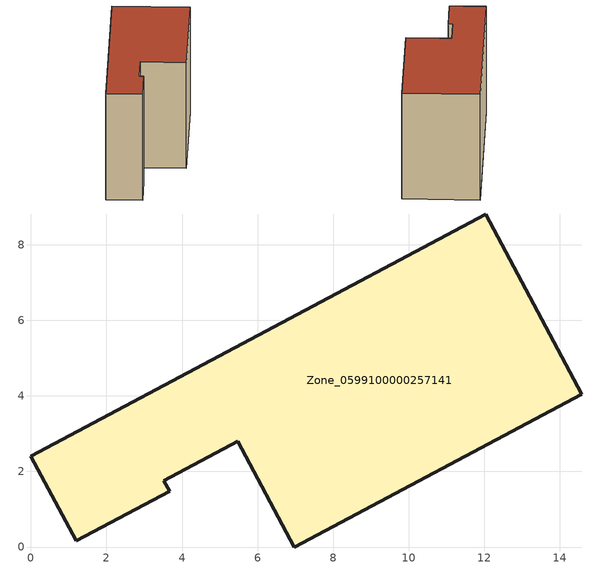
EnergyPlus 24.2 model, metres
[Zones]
Zone_0599100000257141
 floor ground (C_G): 12.04,8.82 14.58,4.05 6.97,0 5.48,2.8 3.52,1.76 3.67,1.48 1.2,0.16 0,2.4 z0
 wall outside (C_F): 1.2,0.16 3.67,1.48 3.52,1.76 5.48,2.8 6.97,0 14.58,4.05 12.04,8.82 0,2.4 1.2,0.16 z0:8.15
 roof outside (C_R): 12.04,8.82 0,2.4 1.2,0.16 3.67,1.48 3.52,1.76 5.48,2.8 6.97,0 14.58,4.05 z8.15
[BUILDING]
Pand.0599100000257141: North Axis=0; Terrain=City; Loads Convergence Tolerance Value=0.04; Temperature Convergence Tolerance Value=0.4; Solar Distribution=FullExterior; Maximum Number of Warmup Days=25; Minimum Number of Warmup Days=1
[Site:Location]
Rotterdam.The.Hague.AP_ZH_NLD Design_Conditions: Latitude=51.96; Longitude=4.45; Time Zone=1; Elevation=-4.5
[SITE:GROUNDTEMPERATURE:BUILDINGSURFACE]
18, 18, 18, 18, 18, 18, 18, 18, 18, 18, 18, 18
[MATERIAL] Thermal Absorptance=0.9; Solar Absorptance=0.7; Visible Absorptance=0.7
Name | Roughness | Thickness | Conductivity | Density | Specific Heat
G.TI.1975-1991 | MediumSmooth | 0.15 | 0.288461 | 540 | 1210
F.TI.1975-1991 | Rough | 0.3 | 0.230769 | 1920 | 840
R.TI.1975-1991 | MediumRough | 0.2 | 0.153846 | 1500 | 1000
[CONSTRUCTION]
C_G: G.TI.1975-1991
C_F: F.TI.1975-1991
C_R: R.TI.1975-1991
[ZONE]
Zone_0599100000257141: Type=1; Multiplier=1; Ceiling Height=Autocalculate; Volume=Autocalculate; Floor Area=autocalculate; Part of Total Floor Area=Yes
[ZONEINFILTRATION:DESIGNFLOWRATE]
Infil_Zone_0599100000257141: Zone or ZoneList or Space or SpaceList=Zone_0599100000257141; Schedule=AlwaysOn; Design Flow Rate Calculation Method=Flow/Area; Flow Rate per Floor Area=0.003; Constant Term Coefficient=1; Temperature Term Coefficient=0; Velocity Term Coefficient=0; Velocity Squared Term Coefficient=0
[HVACTEMPLATE:ZONE:IDEALLOADSAIRSYSTEM]
Zone_0599100000257141: Maximum Heating Supply Air Temperature=50; Minimum Cooling Supply Air Temperature=13; Maximum Heating Supply Air Humidity Ratio=0.0156; Minimum Cooling Supply Air Humidity Ratio=0.0077; Heating Limit=NoLimit; Cooling Limit=NoLimit; Dehumidification Control Type=ConstantSensibleHeatRatio; Cooling Sensible Heat Ratio=0.7; Dehumidification Setpoint=60; Humidification Control Type=None; Humidification Setpoint=30; Outdoor Air Method=None; Outdoor Air Flow Rate per Person=0.00944; Outdoor Air Flow Rate per Zone Floor Area=0; Outdoor Air Flow Rate per Zone=0; Demand Controlled Ventilation Type=None; Outdoor Air Economizer Type=NoEconomizer; Heat Recovery Type=None; Sensible Heat Recovery Effectiveness=0.7; Latent Heat Recovery Effectiveness=0.65
[ZONECONTROL:THERMOSTAT]
ThermostatControl_Zone_0599100000257141: Zone or ZoneList=Zone_0599100000257141; Control Type Schedule=DualSetpointControlType; Control 1=Thermostat_Zone_0599100000257141; Temperature Difference Between Cutout And Setpoint=0
[THERMOSTATSETPOINT:DUALSETPOINT]
Thermostat_Zone_0599100000257141: Heating Setpoint Temperature Schedule=HeatingSetpoint_Zone_0599100000257141; Cooling Setpoint Temperature Schedule=CoolingSetpoint_Zone_0599100000257141
[SCHEDULE:COMPACT]
HeatingSetpoint_Zone_0599100000257141: Through: 12/31, For: AllDays, Until: 24:00, 21
CoolingSetpoint_Zone_0599100000257141: Through: 12/31, For: AllDays, Until: 24:00, 24
DualSetpointControlType: Through: 12/31, For: AllDays, Until: 24:00, 4
AlwaysOn: Through: 12/31, For: AllDays, Until: 24:00, 1
